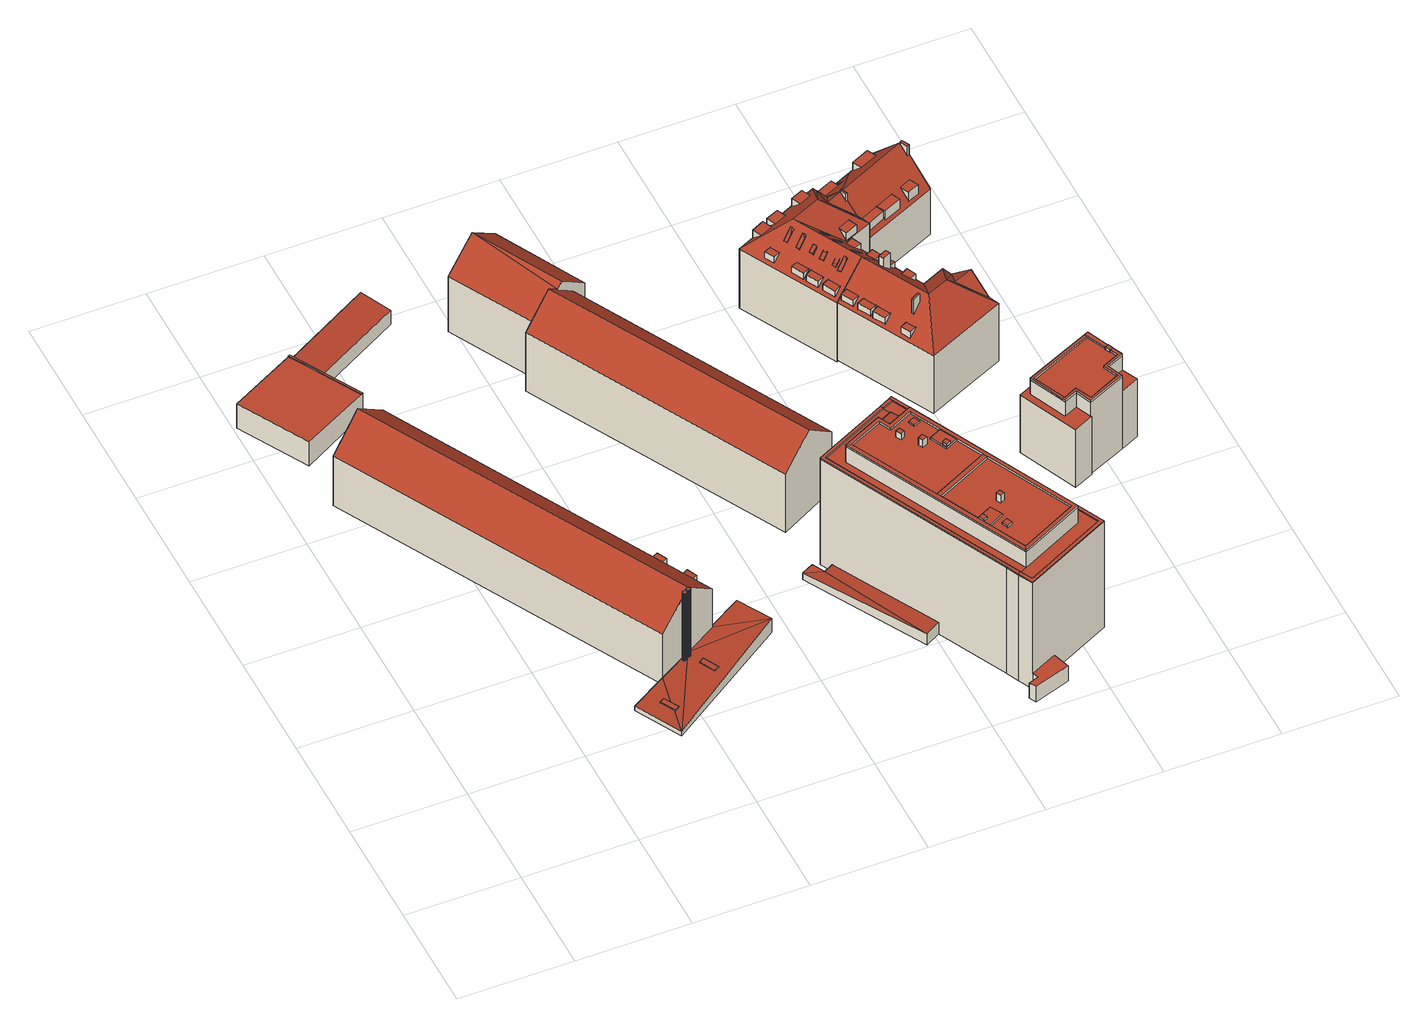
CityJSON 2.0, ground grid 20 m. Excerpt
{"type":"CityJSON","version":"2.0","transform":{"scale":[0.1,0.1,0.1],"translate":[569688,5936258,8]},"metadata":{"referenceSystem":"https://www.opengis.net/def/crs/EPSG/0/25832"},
"CityObjects":{
"building1":{"type":"Building","attributes":{"Grundfläche 2D":"194.020416","Grundhöhe NN":"8.939"},"children":["building1-1"],"geometry":[{"type":"Solid","lod":"3","boundaries":[[[[0,1,2]],[[3,4,5,6,1,0]],[[0,2,7,8]],[[3,0,8,9]],[[4,3,9,10]],[[6,5,4,10,11]],[[2,1,6,11,7]],[[10,9,8,7,11]]]],"semantics":{"surfaces":[{"type":"RoofSurface"},{"type":"WallSurface"},{"type":"GroundSurface"}],"values":[[0,0,1,1,1,1,1,2]]}}]},
"building1-1":{"type":"BuildingInstallation","parents":["building1"],"geometry":[{"type":"MultiSurface","lod":"3","boundaries":[[[12,13,14,15,16,17]],[[2,0,12,17]],[[5,15,14,13,12,0,18,19]],[[16,15,5,6]],[[1,2,17,16,6]]],"semantics":{"surfaces":[{"type":"RoofSurface"},{"type":"WallSurface"}],"values":[0,1,1,1,1]}}]},
"building2":{"type":"Building","attributes":{"Grundfläche 2D":"810.612142","Grundhöhe NN":"10.802"},"children":["building2-1","building2-2","building2-3","building2-4"],"geometry":[{"type":"Solid","lod":"3","boundaries":[[[[20,21,22,23]],[[24,25,26,23,22]],[[21,20,27,28]],[[24,22,21,28,29]],[[30,26,25,24,29,31]],[[27,20,23,26,30]],[[31,29,28,27,30]]]],"semantics":{"surfaces":[{"type":"RoofSurface"},{"type":"WallSurface"},{"type":"GroundSurface"}],"values":[[0,0,1,1,1,1,2]]}}]},
"building2-1":{"type":"BuildingInstallation","parents":["building2"],"geometry":[{"type":"MultiSurface","lod":"3","boundaries":[[[32,33,34,35]],[[36,37,35,34]],[[37,38,32,35]],[[38,39,33,32]],[[39,36,34,33]],[[39,38,37,36]]],"semantics":{"surfaces":[{"type":"RoofSurface"},{"type":"WallSurface"},{"type":"OuterCeilingSurface"}],"values":[0,1,1,1,1,2]}}]},
"building2-2":{"type":"BuildingInstallation","parents":["building2"],"geometry":[{"type":"MultiSurface","lod":"3","boundaries":[[[40,41,42,43]],[[43,42,44,45]],[[43,45,46,40]],[[41,40,46,47]],[[42,41,47,44]],[[47,46,45,44]]],"semantics":{"surfaces":[{"type":"RoofSurface"},{"type":"WallSurface"},{"type":"OuterCeilingSurface"}],"values":[0,1,1,1,1,2]}}]},
"building2-3":{"type":"BuildingInstallation","parents":["building2"],"geometry":[{"type":"MultiSurface","lod":"3","boundaries":[[[48,49,50,51]],[[52,53,51,50]],[[53,54,48,51]],[[54,55,49,48]],[[55,52,50,49]],[[55,54,53,52]]],"semantics":{"surfaces":[{"type":"RoofSurface"},{"type":"WallSurface"},{"type":"OuterCeilingSurface"}],"values":[0,1,1,1,1,2]}}]},
"building2-4":{"type":"BuildingInstallation","parents":["building2"],"geometry":[{"type":"MultiSurface","lod":"3","boundaries":[[[56,57,58,59]],[[60,61,59,58]],[[61,62,56,59]],[[62,63,57,56]],[[63,60,58,57]],[[63,62,61,60]]],"semantics":{"surfaces":[{"type":"RoofSurface"},{"type":"WallSurface"},{"type":"OuterCeilingSurface"}],"values":[0,1,1,1,1,2]}}]},
"building3":{"type":"Building","attributes":{"Grundfläche 2D":"205.048438","Grundhöhe NN":"10.797"},"children":["building3-1","building3-2","building3-3","building3-4"],"geometry":[{"type":"Solid","lod":"3","boundaries":[[[[64,65,66]],[[66,65,67,68]],[[69,70,71,72,73,64,74,75]],[[73,72,71,65,64]],[[69,75,76,71,70]],[[76,75,74,64,66,29,77]],[[71,76,77,78]],[[65,71,78,79]],[[67,65,79,80]],[[68,67,80,31]],[[66,68,31,29]],[[79,78,77,29,31,80]]]],"semantics":{"surfaces":[{"type":"RoofSurface"},{"type":"WallSurface"},{"type":"GroundSurface"}],"values":[[0,0,0,0,0,1,1,1,1,1,1,2]]}}]},
"building3-1":{"type":"BuildingInstallation","parents":["building3"],"geometry":[{"type":"MultiSurface","lod":"3","boundaries":[[[81,82,83,84]],[[85,82,81,86,70]],[[85,87,83,82]],[[88,84,83,87,69]],[[88,86,81,84]]],"semantics":{"surfaces":[{"type":"RoofSurface"},{"type":"WallSurface"}],"values":[0,1,1,1,1]}}]},
"building3-2":{"type":"BuildingInstallation","parents":["building3"],"geometry":[{"type":"MultiSurface","lod":"3","boundaries":[[[89,90,91,92,93,94,95,96,97,98,99,100,101,102,103,104,105,106,107,108,109,110,111,112]],[[89,112,113,114]],[[115,116,111,110]],[[116,113,112,111]],[[114,117,90,89]],[[117,118,91,90]],[[118,119,91]],[[119,120,92,91]],[[120,121,93,92]],[[94,93,121,122]],[[122,123,95,94]],[[123,124,96,95]],[[124,125,97,96]],[[126,98,97,125,127]],[[126,128,99,98]],[[128,129,100,99]],[[129,130,101,100]],[[102,101,130,131]],[[131,132,103,102]],[[132,133,104,103]],[[133,134,105,104]],[[134,135,106,105]],[[135,136,107,106]],[[137,108,107,136]],[[137,138,109,108]],[[138,115,110,109]]],"semantics":{"surfaces":[{"type":"RoofSurface"},{"type":"WallSurface"}],"values":[0,1,1,1,1,1,1,1,1,1,1,1,1,1,1,1,1,1,1,1,1,1,1,1,1,1]}}]},
"building3-3":{"type":"BuildingInstallation","parents":["building3"],"geometry":[{"type":"MultiSurface","lod":"3","boundaries":[[[139,140,141,142,143,144,145,146,147,148,149,150,151,152,153,154,155,156,157,158,159,160,161]],[[162,163,142]],[[163,164,143,142]],[[164,165,144,143]],[[165,166,145,144]],[[166,167,146,145]],[[147,146,167,72]],[[148,147,72,168]],[[168,169,149,148]],[[169,170,150,149]],[[170,171,151,150]],[[171,172,152,151]],[[172,173,153,152]],[[173,174,154,153]],[[174,175,155,154]],[[175,176,156,155]],[[176,177,157,156]],[[177,178,158,157]],[[178,179,159,158]],[[179,180,160,159]],[[180,181,161,160]],[[181,182,139,161]],[[182,73,140,139]],[[141,140,73,183]],[[183,162,142,141]]],"semantics":{"surfaces":[{"type":"RoofSurface"},{"type":"WallSurface"}],"values":[0,1,1,1,1,1,1,1,1,1,1,1,1,1,1,1,1,1,1,1,1,1,1,1,1]}}]},
"building3-4":{"type":"BuildingInstallation","parents":["building3"],"geometry":[{"type":"MultiSurface","lod":"3","boundaries":[[[184,185,186,187]],[[187,186,188,189]],[[184,187,189,190]],[[185,184,190,191]],[[186,185,191,188]]],"semantics":{"surfaces":[{"type":"RoofSurface"},{"type":"WallSurface"}],"values":[0,1,1,1,1]}}]},
"building4":{"type":"Building","attributes":{"Grundfläche 2D":"105.499277","Grundhöhe NN":"8.874"},"geometry":[{"type":"Solid","lod":"3","boundaries":[[[[192,193,194,195]],[[196,197,195,194]],[[197,198,192,195]],[[198,7,193,192]],[[7,196,194,193]],[[7,198,197,196]]]],"semantics":{"surfaces":[{"type":"RoofSurface"},{"type":"WallSurface"},{"type":"GroundSurface"}],"values":[[0,1,1,1,1,2]]}}]},
"building5":{"type":"Building","attributes":{"Grundfläche 2D":"6.162676","Grundhöhe NN":"10.841"},"geometry":[{"type":"Solid","lod":"3","boundaries":[[[[199,200,201,202]],[[203,204,202,201]],[[204,205,199,202]],[[205,206,200,199]],[[206,203,201,200]],[[206,205,204,203]]]],"semantics":{"surfaces":[{"type":"RoofSurface"},{"type":"WallSurface"},{"type":"GroundSurface"}],"values":[[0,1,1,1,1,2]]}}]},
"building6":{"type":"Building","attributes":{"Grundfläche 2D":"5.981311","Grundhöhe NN":"10.832"},"geometry":[{"type":"Solid","lod":"3","boundaries":[[[[207,208,209,210]],[[211,212,210,209]],[[212,213,207,210]],[[213,214,208,207]],[[214,211,209,208]],[[214,213,212,211]]]],"semantics":{"surfaces":[{"type":"RoofSurface"},{"type":"WallSurface"},{"type":"GroundSurface"}],"values":[[0,1,1,1,1,2]]}}]},
"building7":{"type":"Building","attributes":{"Grundfläche 2D":"796.759021","Grundhöhe NN":"9.226"},"geometry":[{"type":"Solid","lod":"3","boundaries":[[[[215,216,217,218,219]],[[220,221,222,223,216,215,224]],[[225,226,227,228,229]],[[230,231,223,229,232]],[[222,225,229,223]],[[219,218,233,234]],[[224,215,219,234,235]],[[220,224,235,236]],[[218,217,216,223,231,230,237,233]],[[232,229,228,238,239]],[[230,232,239,237]],[[227,226,225,222,221,220,236,240]],[[228,227,240,238]],[[234,233,237,239,238,240,236,235]]]],"semantics":{"surfaces":[{"type":"RoofSurface"},{"type":"WallSurface"},{"type":"GroundSurface"}],"values":[[0,0,0,0,0,1,1,1,1,1,1,1,1,2]]}}]},
"building8":{"type":"Building","attributes":{"Grundfläche 2D":"840.385494","Grundhöhe NN":"10.746"},"children":["building8-1","building8-2","building8-3","building8-4","building8-5","building8-6","building8-7","building8-8","building8-9","building8-10","building8-11","building8-12"],"geometry":[{"type":"MultiSurface","lod":"3","boundaries":[[[241,242,243,244,245,246,247,248]],[[249,250,251,252,253,254,255,244,243,256]],[[257,258,259,260,261,262,263,264,265,266,267,268,269,270]],[[267,271,272,273,274,260,259,268]],[[275,276,277,278,279,280,281,282,283]],[[276,284,280,279,285,286,287,288,289,277]],[[290,291,292,293,294,295,296,297,298,299,300,301,302,303]],[[304,305,306,307]],[[308,304,309]],[[305,304,308]],[[310,311,312,313,314,315]],[[279,278,245,244]],[[246,245,278,277]],[[289,316,248,247]],[[316,317,241,248]],[[242,241,317,318]],[[318,319,243,242]],[[320,288,252,251]],[[253,287,286,254]],[[255,254,286,285]],[[244,255,285,279]],[[319,321,256,243]],[[322,323,250,249,256,321]],[[323,320,251,250]],[[261,260,296,295]],[[294,262,261,295]],[[294,293,263,262]],[[291,290,264,263,293,292,324,325]],[[265,303,302,266]],[[267,266,302,301]],[[326,327,269,268]],[[327,328,270,269]],[[328,329,257,270]],[[329,330,258,257]],[[330,331,259,258]],[[332,333,271,267,301,300]],[[298,273,272,334,335,299]],[[274,297,296,260]],[[331,326,268,259]],[[316,289,336,337]],[[319,318,338,339]],[[306,340,341,317,316,337,342,307]],[[318,317,341,338]],[[289,288,320,343,336]],[[319,339,344,314,321]],[[345,346,323,322,321,314,313,347]],[[320,323,346,343]],[[304,307,342,348]],[[309,304,348,349]],[[308,309,349,350]],[[305,308,350,351]],[[306,305,351,340]],[[331,281,280,326]],[[326,280,284,327]],[[327,284,276,328]],[[283,352,329,328,276,275]],[[282,353,330,329,352,283]],[[330,353,282,281,331]],[[311,310,354,355]],[[312,311,355,356]],[[356,347,313,312]],[[315,314,344,357]],[[310,315,357,354]],[[342,337,336,343,346,345,347,356,355,354,357,344,339,338,341,340,351,350,349,348]]],"semantics":{"surfaces":[{"type":"RoofSurface"},{"type":"WallSurface"},{"type":"GroundSurface"}],"values":[0,0,0,0,0,0,0,0,0,0,0,1,1,1,1,1,1,1,1,1,1,1,1,1,1,1,1,1,1,1,1,1,1,1,1,1,1,1,1,1,1,1,1,1,1,1,1,1,1,1,1,1,1,1,1,1,1,1,1,1,1,1,1,2]}}]},
"building8-1":{"type":"BuildingInstallation","parents":["building8"],"geometry":[{"type":"MultiSurface","lod":"3","boundaries":[[[253,252,247,246]],[[277,287,253,246]],[[288,289,247,252]]],"semantics":{"surfaces":[{"type":"RoofSurface"},{"type":"WallSurface"}],"values":[0,1,1]}}]},
"building8-2":{"type":"BuildingInstallation","parents":["building8"],"geometry":[{"type":"MultiSurface","lod":"3","boundaries":[[[265,264,274,273]],[[298,303,265,273]],[[274,264,290,297]]],"semantics":{"surfaces":[{"type":"RoofSurface"},{"type":"WallSurface"}],"values":[0,1,1]}}]},
"building8-3":{"type":"BuildingInstallation","parents":["building8"],"geometry":[{"type":"MultiSurface","lod":"3","boundaries":[[[358,359,360,361]],[[362,363,361,360]],[[358,361,363,364]],[[364,365,359,358]],[[360,359,365,362]]],"semantics":{"surfaces":[{"type":"RoofSurface"},{"type":"WallSurface"}],"values":[0,1,1,1,1]}}]},
"building8-4":{"type":"BuildingInstallation","parents":["building8"],"geometry":[{"type":"MultiSurface","lod":"3","boundaries":[[[366,367,368,369]],[[369,368,370,371]],[[366,369,371,372]],[[367,366,372,373]],[[368,367,373,370]]],"semantics":{"surfaces":[{"type":"RoofSurface"},{"type":"WallSurface"}],"values":[0,1,1,1,1]}}]},
"building8-5":{"type":"BuildingInstallation","parents":["building8"],"geometry":[{"type":"MultiSurface","lod":"3","boundaries":[[[374,375,376,377]],[[376,272,271,377]],[[378,374,377,271,333]],[[375,374,378,379]],[[334,272,376,375,379]]],"semantics":{"surfaces":[{"type":"RoofSurface"},{"type":"WallSurface"}],"values":[0,1,1,1,1]}}]},
"building8-6":{"type":"BuildingInstallation","parents":["building8"],"geometry":[{"type":"MultiSurface","lod":"3","boundaries":[[[380,325,324,381],[382,383,384,385]],[[292,386,381,324]],[[387,380,381,386]],[[387,291,325,380]]],"semantics":{"surfaces":[{"type":"RoofSurface"},{"type":"WallSurface"}],"values":[0,1,1,1]}}]},
"building8-7":{"type":"BuildingInstallation","parents":["building8"],"geometry":[{"type":"MultiSurface","lod":"3","boundaries":[[[388,389,390,391]],[[391,390,392,393]],[[388,391,393,394]],[[389,388,394,395]],[[390,389,395,392]]],"semantics":{"surfaces":[{"type":"RoofSurface"},{"type":"WallSurface"}],"values":[0,1,1,1,1]}}]},
"building8-8":{"type":"BuildingInstallation","parents":["building8"],"geometry":[{"type":"MultiSurface","lod":"3","boundaries":[[[396,397,398,399]],[[399,398,400,401]],[[396,399,401,402]],[[397,396,402,403]],[[398,397,403,400]]],"semantics":{"surfaces":[{"type":"RoofSurface"},{"type":"WallSurface"}],"values":[0,1,1,1,1]}}]},
"building8-9":{"type":"BuildingInstallation","parents":["building8"],"geometry":[{"type":"MultiSurface","lod":"3","boundaries":[[[404,405,406,407]],[[407,406,408,409]],[[404,407,409,410]],[[410,411,405,404]],[[411,408,406,405]]],"semantics":{"surfaces":[{"type":"RoofSurface"},{"type":"WallSurface"}],"values":[0,1,1,1,1]}}]},
"building8-10":{"type":"BuildingInstallation","parents":["building8"],"geometry":[{"type":"MultiSurface","lod":"3","boundaries":[[[334,379,378,333,332,412,413,335]],[[412,332,300,414]],[[414,415,413,412]],[[299,335,413,415]]],"semantics":{"surfaces":[{"type":"RoofSurface"},{"type":"WallSurface"}],"values":[0,1,1,1]}}]},
"building8-11":{"type":"BuildingInstallation","parents":["building8"],"geometry":[{"type":"MultiSurface","lod":"3","boundaries":[[[416,417,418,419]],[[419,418,385,384]],[[416,419,384,383]],[[417,416,383,382]],[[418,417,382,385]]],"semantics":{"surfaces":[{"type":"RoofSurface"},{"type":"WallSurface"}],"values":[0,1,1,1,1]}}]},
"building8-12":{"type":"BuildingInstallation","parents":["building8"],"geometry":[{"type":"MultiSurface","lod":"3","boundaries":[[[420,421,353,352]],[[275,422,421,420]],[[422,282,353,421]],[[283,352,353,282]],[[352,283,275,420]]],"semantics":{"surfaces":[{"type":"RoofSurface"},{"type":"WallSurface"}],"values":[0,1,1,1,1]}}]},
"building9":{"type":"Building","attributes":{"Grundfläche 2D":"248.868903","Grundhöhe NN":"9.775"},"children":["building9-1","building9-2","building9-3","building9-4","building9-5","building9-6","building9-7","building9-8","building9-9","building9-10","building9-11","building9-12","building9-13","building9-14","building9-15","building9-16","building9-17","building9-18","building9-19","building9-20"],"geometry":[{"type":"Solid","lod":"3","boundaries":[[[[423,424,425]],[[426,425,424,427]],[[428,429,423]],[[423,429,424]],[[430,429,428,431,432]],[[433,429,434]],[[435,424,433]],[[424,429,433]],[[435,436,427,424]],[[436,437,438,427]],[[438,439,426,427]],[[429,430,432,440,434]],[[441,442,435,433,434,440,432,431,428,423,425,443,444]],[[442,445,446,447,448,449,436,435]],[[437,436,449,450]],[[439,438,437,450,451]],[[426,439,451,452]],[[453,454,455,456,443,425,426,452]],[[456,455,446,445]],[[454,453,448,447]],[[453,452,451,450,449,448]],[[444,443,456,445,442,441]],[[455,454,447,446]]]],"semantics":{"surfaces":[{"type":"RoofSurface"},{"type":"WallSurface"},{"type":"GroundSurface"},{"type":"OuterCeilingSurface"}],"values":[[0,0,0,0,0,0,0,0,0,0,0,0,1,1,1,1,1,1,1,1,2,2,3]]}}]},
"building9-1":{"type":"BuildingInstallation","parents":["building9"],"geometry":[{"type":"MultiSurface","lod":"3","boundaries":[[[457,458,459,460,461]],[[462,463,458,457]],[[459,464,465,461,460]],[[463,464,459,458]],[[465,462,457,461]]],"semantics":{"surfaces":[{"type":"RoofSurface"},{"type":"WallSurface"}],"values":[0,1,1,1,1]}}]},
"building9-2":{"type":"BuildingInstallation","parents":["building9"],"geometry":[{"type":"MultiSurface","lod":"3","boundaries":[[[466,467,468,469]],[[469,468,470,471]],[[466,469,471,472]],[[467,466,472,473]],[[468,467,473,470]]],"semantics":{"surfaces":[{"type":"RoofSurface"},{"type":"WallSurface"}],"values":[0,1,1,1,1]}}]},
"building9-3":{"type":"BuildingInstallation","parents":["building9"],"geometry":[{"type":"MultiSurface","lod":"3","boundaries":[[[474,475,476,477]],[[475,474,478,479]],[[476,475,479,480]],[[480,481,477,476]],[[474,477,481,478]]],"semantics":{"surfaces":[{"type":"RoofSurface"},{"type":"WallSurface"}],"values":[0,1,1,1,1]}}]},
"building9-4":{"type":"BuildingInstallation","parents":["building9"],"geometry":[{"type":"MultiSurface","lod":"3","boundaries":[[[482,483,484,485]],[[484,483,486]],[[482,485,487]],[[483,482,487,486]]],"semantics":{"surfaces":[{"type":"RoofSurface"},{"type":"WallSurface"}],"values":[0,1,1,1]}}]},
"building9-5":{"type":"BuildingInstallation","parents":["building9"],"geometry":[{"type":"MultiSurface","lod":"3","boundaries":[[[488,489,490,491]],[[489,488,492,493]],[[490,489,493]],[[488,491,492]]],"semantics":{"surfaces":[{"type":"RoofSurface"},{"type":"WallSurface"}],"values":[0,1,1,1]}}]},
"building9-6":{"type":"BuildingInstallation","parents":["building9"],"geometry":[{"type":"MultiSurface","lod":"3","boundaries":[[[494,495,496,497]],[[495,494,498,499]],[[496,495,499]],[[494,497,498]]],"semantics":{"surfaces":[{"type":"RoofSurface"},{"type":"WallSurface"}],"values":[0,1,1,1]}}]},
"building9-7":{"type":"BuildingInstallation","parents":["building9"],"geometry":[{"type":"MultiSurface","lod":"3","boundaries":[[[500,501,502,503]],[[503,502,504,505]],[[500,503,505,506]],[[501,500,506,507]],[[502,501,507,504]]],"semantics":{"surfaces":[{"type":"RoofSurface"},{"type":"WallSurface"}],"values":[0,1,1,1,1]}}]},
"building9-8":{"type":"BuildingInstallation","parents":["building9"],"geometry":[{"type":"MultiSurface","lod":"3","boundaries":[[[508,509,510,511]],[[510,509,512]],[[513,508,511]],[[509,508,513,512]]],"semantics":{"surfaces":[{"type":"RoofSurface"},{"type":"WallSurface"}],"values":[0,1,1,1]}}]},
"building9-9":{"type":"BuildingInstallation","parents":["building9"],"geometry":[{"type":"MultiSurface","lod":"3","boundaries":[[[514,515,516,517]],[[515,514,518,519]],[[517,516,520,521]],[[521,518,514,517]],[[516,515,519,520]]],"semantics":{"surfaces":[{"type":"RoofSurface"},{"type":"WallSurface"}],"values":[0,1,1,1,1]}}]},
"building9-10":{"type":"BuildingInstallation","parents":["building9"],"geometry":[{"type":"MultiSurface","lod":"3","boundaries":[[[522,523,524,525]],[[523,522,526,527]],[[524,523,527]],[[522,525,526]]],"semantics":{"surfaces":[{"type":"RoofSurface"},{"type":"WallSurface"}],"values":[0,1,1,1]}}]},
"building9-11":{"type":"BuildingInstallation","parents":["building9"],"geometry":[{"type":"MultiSurface","lod":"3","boundaries":[[[528,529,530,531]],[[530,529,532]],[[528,531,533]],[[529,528,533,532]]],"semantics":{"surfaces":[{"type":"RoofSurface"},{"type":"WallSurface"}],"values":[0,1,1,1]}}]},
"building9-12":{"type":"BuildingInstallation","parents":["building9"],"geometry":[{"type":"MultiSurface","lod":"3","boundaries":[[[534,535,536,537]],[[536,535,538]],[[534,537,539]],[[535,534,539,538]]],"semantics":{"surfaces":[{"type":"RoofSurface"},{"type":"WallSurface"}],"values":[0,1,1,1]}}]},
"building9-13":{"type":"BuildingInstallation","parents":["building9"],"geometry":[{"type":"MultiSurface","lod":"3","boundaries":[[[540,541,542,543,544]],[[440,545,544,543]],[[546,540,544,545,430]],[[546,431,541,540]],[[431,432,440,543,542,541]]],"semantics":{"surfaces":[{"type":"RoofSurface"},{"type":"WallSurface"}],"values":[0,1,1,1,1]}}]},
"building9-14":{"type":"BuildingInstallation","parents":["building9"],"geometry":[{"type":"MultiSurface","lod":"3","boundaries":[[[547,548,549,550]],[[550,549,551,552]],[[547,550,552,553]],[[548,547,553,554]],[[549,548,554,551]]],"semantics":{"surfaces":[{"type":"RoofSurface"},{"type":"WallSurface"}],"values":[0,1,1,1,1]}}]},
"building9-15":{"type":"BuildingInstallation","parents":["building9"],"geometry":[{"type":"MultiSurface","lod":"3","boundaries":[[[555,556,557,558]],[[558,557,559,560]],[[555,558,560,561]],[[556,555,561,562]],[[557,556,562,559]]],"semantics":{"surfaces":[{"type":"RoofSurface"},{"type":"WallSurface"}],"values":[0,1,1,1,1]}}]},
"building9-16":{"type":"BuildingInstallation","parents":["building9"],"geometry":[{"type":"MultiSurface","lod":"3","boundaries":[[[563,564,565,566]],[[567,565,564]],[[563,566,568]],[[564,563,568,567]]],"semantics":{"surfaces":[{"type":"RoofSurface"},{"type":"WallSurface"}],"values":[0,1,1,1]}}]},
"building9-17":{"type":"BuildingInstallation","parents":["building9"],"geometry":[{"type":"MultiSurface","lod":"3","boundaries":[[[569,570,571,572]],[[570,569,573,574]],[[571,570,574]],[[569,572,573]]],"semantics":{"surfaces":[{"type":"RoofSurface"},{"type":"WallSurface"}],"values":[0,1,1,1]}}]},
"building9-18":{"type":"BuildingInstallation","parents":["building9"],"geometry":[{"type":"MultiSurface","lod":"3","boundaries":[[[575,576,577,578]],[[578,577,579,580]],[[577,576,581,579]],[[575,578,580,582]],[[576,575,582,581]]],"semantics":{"surfaces":[{"type":"RoofSurface"},{"type":"WallSurface"}],"values":[0,1,1,1,1]}}]},
"building9-19":{"type":"BuildingInstallation","parents":["building9"],"geometry":[{"type":"MultiSurface","lod":"3","boundaries":[[[583,584,585,586,587]],[[588,589,583,587]],[[585,584,590,591]],[[591,592,588,587,586,585]],[[584,583,589,590]]],"semantics":{"surfaces":[{"type":"RoofSurface"},{"type":"WallSurface"}],"values":[0,1,1,1,1]}}]},
"building9-20":{"type":"BuildingInstallation","parents":["building9"],"geometry":[{"type":"MultiSurface","lod":"3","boundaries":[[[593,594,595,596]],[[594,593,597,598]],[[595,594,598]],[[597,593,596]]],"semantics":{"surfaces":[{"type":"RoofSurface"},{"type":"WallSurface"}],"values":[0,1,1,1]}}]},
"building10":{"type":"Building","attributes":{"Grundfläche 2D":"264.947332","Grundhöhe NN":"10.202"},"children":["building10-1","building10-2","building10-3","building10-4","building10-5","building10-6","building10-7","building10-8"],"geometry":[{"type":"Solid","lod":"3","boundaries":[[[[599,600,601,602]],[[603,599,602,604]],[[605,606,607,608,438,601,600]],[[438,609,610,601]],[[610,611,602,601]],[[612,602,611]],[[613,614,615,612]],[[612,615,602]],[[604,615,614]],[[602,615,604]],[[600,599,616,617]],[[607,606,605,600,617,618]],[[619,609,438,608,607,618,620]],[[610,609,619,621]],[[611,610,621,622]],[[623,624,616,599,603,604,614,613,612,611,622,625]],[[617,616,624,623,625,622,621,619,620,618]]]],"semantics":{"surfaces":[{"type":"RoofSurface"},{"type":"WallSurface"},{"type":"GroundSurface"}],"values":[[0,0,0,0,0,0,0,0,0,0,1,1,1,1,1,1,2]]}}]},
"building10-1":{"type":"BuildingInstallation","parents":["building10"],"geometry":[{"type":"MultiSurface","lod":"3","boundaries":[[[626,627,628,629]],[[627,626,630,631]],[[628,627,631]],[[626,629,630]]],"semantics":{"surfaces":[{"type":"RoofSurface"},{"type":"WallSurface"}],"values":[0,1,1,1]}}]},
"building10-2":{"type":"BuildingInstallation","parents":["building10"],"geometry":[{"type":"MultiSurface","lod":"3","boundaries":[[[632,633,634,635]],[[633,632,636,637]],[[637,634,633]],[[632,635,636]]],"semantics":{"surfaces":[{"type":"RoofSurface"},{"type":"WallSurface"}],"values":[0,1,1,1]}}]},
"building10-3":{"type":"BuildingInstallation","parents":["building10"],"geometry":[{"type":"MultiSurface","lod":"3","boundaries":[[[638,639,640,641]],[[639,638,642,643]],[[640,639,643]],[[638,641,642]]],"semantics":{"surfaces":[{"type":"RoofSurface"},{"type":"WallSurface"}],"values":[0,1,1,1]}}]},
"building10-4":{"type":"BuildingInstallation","parents":["building10"],"geometry":[{"type":"MultiSurface","lod":"3","boundaries":[[[644,645,646,647]],[[647,646,648,649]],[[644,647,649,650]],[[645,644,650,651]],[[646,645,651,648]]],"semantics":{"surfaces":[{"type":"RoofSurface"},{"type":"WallSurface"}],"values":[0,1,1,1,1]}}]},
"building10-5":{"type":"BuildingInstallation","parents":["building10"],"geometry":[{"type":"MultiSurface","lod":"3","boundaries":[[[652,653,654,655]],[[656,657,652,655]],[[658,653,652,657]],[[654,653,658,659]],[[655,654,659,660,656]]],"semantics":{"surfaces":[{"type":"RoofSurface"},{"type":"WallSurface"}],"values":[0,1,1,1,1]}}]},
"building10-6":{"type":"BuildingInstallation","parents":["building10"],"geometry":[{"type":"MultiSurface","lod":"3","boundaries":[[[661,662,663,664]],[[663,662,665]],[[666,661,664]],[[662,661,666,665]]],"semantics":{"surfaces":[{"type":"RoofSurface"},{"type":"WallSurface"}],"values":[0,1,1,1]}}]},
"building10-7":{"type":"BuildingInstallation","parents":["building10"],"geometry":[{"type":"MultiSurface","lod":"3","boundaries":[[[667,668,669,670]],[[669,668,671,672]],[[667,670,673]],[[671,668,667,673,674]]],"semantics":{"surfaces":[{"type":"RoofSurface"},{"type":"WallSurface"}],"values":[0,1,1,1]}}]},
"building10-8":{"type":"BuildingInstallation","parents":["building10"],"geometry":[{"type":"MultiSurface","lod":"3","boundaries":[[[675,676,677,678]],[[676,675,679,680]],[[677,676,680]],[[675,678,679]]],"semantics":{"surfaces":[{"type":"RoofSurface"},{"type":"WallSurface"}],"values":[0,1,1,1]}}]},
"building11":{"type":"Building","attributes":{"Grundfläche 2D":"164.947650","Grundhöhe NN":"11.085"},"children":["building11-1","building11-2"],"geometry":[{"type":"MultiSurface","lod":"3","boundaries":[[[681,682,683,684,685,686,687,688,689,690,691,692,693,694,695,696,697,698,699,700,701,702,703,704]],[[705,706,707,708,709,710,711,712,713,714,715,716,717,718,719]],[[720,721,722,723,724,725,726,727,728,729]],[[730,731,732,733]],[[734,709,689,688]],[[690,708,707,691]],[[695,694,719,718]],[[717,696,695,718]],[[715,698,697,696,717,716]],[[699,698,715,714]],[[713,700,699,714]],[[713,712,701,700]],[[711,735,703,702]],[[735,736,704,703]],[[737,681,704,736]],[[737,738,682,681]],[[739,683,682,738]],[[740,684,683,739]],[[686,685,684,740,741,742,743,744,734,688,687]],[[709,734,727,726,710]],[[724,735,711,710,726,725]],[[735,724,723,736]],[[736,723,722,737]],[[738,737,722,745,746,730]],[[738,730,733,739]],[[739,733,732,740]],[[744,743,742,741,740,732,747,748,749,750,751,752,727,734]],[[728,727,752,753]],[[729,728,753,754]],[[720,729,754,755]],[[721,720,755,756]],[[722,721,756,745]],[[731,730,746,757]],[[732,731,757,747]],[[756,755,754,753,752,751,750,749,748,747,757,746,745]]],"semantics":{"surfaces":[{"type":"RoofSurface"},{"type":"WallSurface"},{"type":"GroundSurface"}],"values":[0,0,0,0,1,1,1,1,1,1,1,1,1,1,1,1,1,1,1,1,1,1,1,1,1,1,1,1,1,1,1,1,1,1,2]}}]},
"building11-1":{"type":"BuildingInstallation","parents":["building11"],"geometry":[{"type":"MultiSurface","lod":"3","boundaries":[[[690,689,758,702,701,759]],[[709,710,758,689]],[[710,711,702,758]],[[759,701,712,760]],[[690,759,760,708]]],"semantics":{"surfaces":[{"type":"RoofSurface"},{"type":"WallSurface"}],"values":[0,1,1,1,1]}}]},
"building11-2":{"type":"BuildingInstallation","parents":["building11"],"geometry":[{"type":"MultiSurface","lod":"3","boundaries":[[[761,762,763,764,765,766]],[[692,691,707,767,764,763,762]],[[765,764,767,768]],[[719,694,693,761,766,765,768]],[[693,692,762,761]]],"semantics":{"surfaces":[{"type":"RoofSurface"},{"type":"WallSurface"}],"values":[0,1,1,1,1]}}]},
"building12":{"type":"Building","attributes":{"Grundfläche 2D":"167.506138","Grundhöhe NN":"9.817"},"children":["building12-1","building12-2","building12-3","building12-4","building12-5","building12-6","building12-7"],"geometry":[{"type":"Solid","lod":"3","boundaries":[[[[769,770,771,772,773,774,775,432,776]],[[777,775,774]],[[777,778,779,780,432,775]],[[440,432,780]],[[781,440,780,782]],[[771,770,769,783,784]],[[785,786,787,788,779,778,777,774,773,772,771,784,789]],[[782,780,779,788,442]],[[769,776,432,440,781,782,442,441,444,443,783]],[[785,789,784,783,443,444,441,442,788,787,786]]]],"semantics":{"surfaces":[{"type":"RoofSurface"},{"type":"WallSurface"},{"type":"GroundSurface"}],"values":[[0,0,0,0,0,1,1,1,1,2]]}}]},
"building12-1":{"type":"BuildingInstallation","parents":["building12"],"geometry":[{"type":"MultiSurface","lod":"3","boundaries":[[[790,791,792,793]],[[792,791,773,774]],[[793,792,774,794]],[[790,793,794,795]],[[791,790,795,773]]],"semantics":{"surfaces":[{"type":"RoofSurface"},{"type":"WallSurface"}],"values":[0,1,1,1,1]}}]},
"building12-2":{"type":"BuildingInstallation","parents":["building12"],"geometry":[{"type":"MultiSurface","lod":"3","boundaries":[[[796,797,798,799]],[[797,796,800,801]],[[798,797,801]],[[796,799,800]]],"semantics":{"surfaces":[{"type":"RoofSurface"},{"type":"WallSurface"}],"values":[0,1,1,1]}}]},
"building12-3":{"type":"BuildingInstallation","parents":["building12"],"geometry":[{"type":"MultiSurface","lod":"3","boundaries":[[[802,803,804,805]],[[803,806,804]],[[805,807,802]],[[803,802,807,806]]],"semantics":{"surfaces":[{"type":"RoofSurface"},{"type":"WallSurface"}],"values":[0,1,1,1]}}]},
"building12-4":{"type":"BuildingInstallation","parents":["building12"],"geometry":[{"type":"MultiSurface","lod":"3","boundaries":[[[808,809,810,811]],[[809,808,812,813]],[[809,813,810]],[[811,812,808]]],"semantics":{"surfaces":[{"type":"RoofSurface"},{"type":"WallSurface"}],"values":[0,1,1,1]}}]},
"building12-5":{"type":"BuildingInstallation","parents":["building12"],"geometry":[{"type":"MultiSurface","lod":"3","boundaries":[[[814,815,816,817]],[[817,816,818,819]],[[814,817,819,820]],[[816,815,821,818]],[[815,814,820,821]]],"semantics":{"surfaces":[{"type":"RoofSurface"},{"type":"WallSurface"}],"values":[0,1,1,1,1]}}]},
"building12-6":{"type":"BuildingInstallation","parents":["building12"],"geometry":[{"type":"MultiSurface","lod":"3","boundaries":[[[822,823,824,825,826]],[[826,825,827]],[[828,829,824,823,822]],[[825,824,829,827]]],"semantics":{"surfaces":[{"type":"RoofSurface"},{"type":"WallSurface"}],"values":[0,1,1,1]}}]},
"building12-7":{"type":"BuildingInstallation","parents":["building12"],"geometry":[{"type":"MultiSurface","lod":"3","boundaries":[[[830,831,832,833,834,835]],[[836,837,838,839,833,832,831,830]],[[833,839,834]],[[836,830,835]]],"semantics":{"surfaces":[{"type":"RoofSurface"},{"type":"WallSurface"}],"values":[0,1,1,1]}}]}
},
"vertices":[
[124,1142,55],[154,1093,55],[127,1143,55],[6,1076,61],[74,954,61],[192,1020,55],[195,1021,55],[127,1143,9],[124,1142,9],[6,1076,9],[74,954,9],[195,1021,9],
[124,1142,57],[152,1093,57],[152,1092,57],[192,1020,57],[195,1021,57],[127,1143,57],[152,1093,55],[152,1092,55],
[64,842,137],[366,276,137],[422,305,191],[119,872,191],[477,335,137],[476,337,137],[175,902,137],[64,842,28],[366,276,28],[477,335,28],[175,902,28],[476,337,28],
[381,545,58],[367,573,58],[354,566,58],[369,538,58],[354,566,56],[369,538,56],[381,545,56],[367,573,56],
[248,796,58],[233,824,58],[220,818,58],[235,789,58],[220,818,56],[235,789,56],[248,796,56],[233,824,56],
[446,425,58],[431,454,58],[418,447,58],[433,419,58],[418,447,56],[433,419,56],[446,425,56],[431,454,56],
[311,676,58],[296,704,58],[284,698,58],[299,670,58],[284,698,56],[299,670,56],[311,676,56],[296,704,56],
[422,305,49],[566,310,59],[477,335,54],[533,368,59],[476,337,54],[356,222,41],[354,206,40],[346,162,38],[417,297,48],[420,302,49],[415,302,48],[366,276,43],[303,242,38],[303,242,28],[346,162,28],[566,310,28],[533,368,28],
[341,230,42],[355,204,42],[363,209,42],[349,235,42],[355,204,40],[341,230,40],[363,209,41],[349,235,41],
[410,298,194],[409,297,194],[408,296,194],[408,295,194],[408,294,194],[408,293,194],[408,292,194],[409,292,194],[409,291,194],[410,291,194],[411,291,194],[412,291,194],[413,291,194],[414,291,194],[414,292,194],[415,292,194],[415,293,194],[415,294,194],[415,295,194],[415,296,194],[414,297,194],[413,298,194],[412,298,194],[411,298,194],[411,298,48],[410,298,48],[413,298,48],[412,298,48],[409,297,48],[408,296,48],[408,296,47],[408,295,47],[408,294,47],[408,293,47],[408,292,47],[409,292,47],[409,291,47],[410,291,48],[410,291,47],[411,291,48],[412,291,48],[413,291,48],[414,291,48],[414,292,48],[415,292,48],[415,293,48],[415,294,48],[415,295,48],[415,296,48],[414,297,48],
[421,302,194],[420,302,194],[419,302,194],[418,302,194],[417,301,194],[416,300,194],[416,299,194],[416,298,194],[417,297,194],[417,296,194],[418,296,194],[419,295,194],[420,295,194],[421,296,194],[422,296,194],[422,297,194],[423,297,194],[423,298,194],[423,299,194],[423,300,194],[423,301,194],[422,301,194],[422,302,194],[418,302,49],[418,302,48],[417,301,48],[416,300,48],[416,299,48],[416,298,48],[417,296,48],[418,296,48],[419,295,48],[420,295,48],[421,296,48],[422,296,49],[422,297,49],[423,297,49],[423,298,49],[423,299,49],[423,300,49],[423,301,49],[422,301,49],[422,302,49],[421,302,49],[419,302,49],
[451,255,51],[437,282,51],[429,277,50],[443,251,50],[429,277,48],[443,251,48],[451,255,49],[437,282,49],
[288,1233,45],[127,1143,45],[154,1093,40],[316,1183,40],[154,1093,9],[316,1183,9],[288,1233,9],
[480,512,41],[471,529,41],[443,515,41],[452,497,41],[443,515,28],[452,497,28],[480,512,28],[471,529,28],
[507,459,41],[498,476,42],[471,461,42],[480,444,41],[471,461,28],[480,444,28],[507,459,28],[498,476,28],
[735,542,189],[496,989,189],[471,976,164],[445,962,139],[683,514,139],[549,1015,139],[524,1002,163],[515,997,172],[514,999,172],[786,569,139],[524,1002,182],[549,1015,158],[576,1030,132],[494,1184,133],[442,1156,182],[471,976,133],[496,989,156],[389,1129,133],[445,962,12],[683,514,12],[786,569,12],[549,1015,12],[471,976,12],[494,1184,12],[389,1129,12],[576,1030,12],
[860,80,260],[860,79,260],[870,58,260],[875,61,260],[704,412,260],[830,474,260],[827,479,260],[696,415,260],[1034,106,260],[1039,108,260],[852,492,260],[847,489,260],[850,483,260],[1031,112,260],[886,40,260],[883,32,260],[810,405,296],[800,426,296],[729,392,296],[738,389,296],[797,417,296],[807,396,296],[850,417,296],[914,286,296],[918,278,296],[992,126,296],[891,76,296],[888,67,296],[1001,123,296],[853,426,296],[854,152,296],[850,160,296],[817,229,296],[813,236,296],[837,418,258],[853,426,258],[830,474,258],[704,412,258],[875,61,258],[888,67,258],[729,392,258],[800,426,258],[810,405,258],[1001,123,258],[886,40,258],[1031,112,258],[850,483,258],[847,489,258],[827,479,258],[914,286,292],[891,333,292],[876,363,292],[850,417,292],[807,396,292],[797,417,292],[738,389,292],[813,236,292],[817,229,292],[849,163,292],[860,141,292],[891,76,292],[992,126,292],[918,278,292],[690,384,42],[774,186,52],[800,201,52],[707,393,42],[658,396,42],[679,406,42],[870,16,60],[876,4,60],[940,25,60],[930,55,60],[883,32,60],[888,22,60],[696,415,258],[860,80,258],[860,79,258],[870,58,258],[852,492,258],[883,32,258],[1034,106,258],[1039,108,258],[876,363,295],[891,333,295],[888,67,292],[1001,123,292],[853,426,292],[810,405,292],[800,426,292],[729,392,292],[860,141,295],[854,152,295],[850,160,295],[849,163,295],[827,479,27],[696,415,27],[860,79,27],[870,58,27],[800,201,27],[860,80,27],[707,393,27],[852,492,27],[883,32,27],[1034,106,27],[1039,108,27],[930,55,27],[690,384,27],[679,406,27],[658,396,27],[774,186,27],[810,405,287],[800,426,284],[870,16,27],[876,4,27],[940,25,27],[888,22,27],
[884,127,296],[894,132,296],[889,143,296],[879,138,296],[889,143,292],[879,138,292],[884,127,292],[894,132,292],
[844,388,295],[855,393,295],[850,404,295],[839,399,295],[850,404,292],[839,399,292],[844,388,292],[855,393,292],
[862,156,300],[858,164,300],[850,160,300],[854,152,300],[862,156,295],[858,164,295],
[869,323,295],[855,353,295],[878,329,295],[870,325,295],[867,333,295],[874,337,295],[855,353,292],[869,323,292],
[837,341,308],[846,345,308],[841,353,308],[833,349,308],[841,353,292],[833,349,292],[837,341,292],[846,345,292],
[896,181,308],[904,185,308],[900,193,308],[892,189,308],[900,193,292],[892,189,292],[896,181,292],[904,185,292],
[813,370,305],[820,374,305],[816,383,305],[808,379,305],[816,383,292],[808,379,292],[813,370,292],[820,374,292],
[888,155,295],[877,177,295],[888,155,292],[877,177,292],
[870,325,300],[878,329,300],[874,337,300],[867,333,300],
[837,418,287],[827,439,284],[827,439,258],
[1022,957,147],[949,981,204],[1024,952,147],[976,931,147],[897,958,204],[1013,976,147],[970,990,181],[997,1003,181],[1005,993,168],[1000,1004,181],[979,1052,147],[988,1032,147],[976,1058,147],[818,985,147],[907,815,147],[959,839,204],[1011,863,147],[1000,1005,180],[1000,1005,18],[976,1058,18],[1024,952,18],[1000,1004,18],[965,1052,18],[965,1052,52],[936,1039,52],[936,1039,18],[818,985,18],[907,815,18],[1011,863,18],[976,931,18],[984,934,18],[984,934,52],[1012,947,52],[1012,947,18],
[933,861,191],[929,868,191],[920,863,181],[922,858,181],[923,856,181],[933,861,190],[929,868,190],[920,863,180],[923,856,180],
[940,893,197],[956,902,179],[953,908,179],[937,900,197],[953,908,178],[937,900,196],[940,893,196],[956,902,178],
[923,851,179],[927,845,179],[942,853,196],[939,859,196],[923,851,178],[927,845,178],[942,853,195],[939,859,195],
[868,1007,166],[846,996,166],[853,980,166],[875,990,166],[846,996,149],[868,1007,149],
[868,900,165],[879,878,165],[891,885,165],[880,906,165],[868,900,152],[879,878,152],
[843,946,165],[852,930,165],[864,936,165],[856,952,165],[843,946,152],[852,930,152],
[921,882,191],[918,889,191],[908,884,181],[912,877,181],[908,884,180],[912,877,180],[921,882,190],[918,889,190],
[986,902,165],[978,918,165],[966,911,165],[974,896,165],[978,918,151],[986,902,152],
[957,861,197],[973,869,179],[970,875,179],[954,867,197],[957,861,196],[973,869,178],[970,875,178],[954,867,196],
[881,874,165],[892,853,165],[904,859,165],[893,881,165],[881,874,152],[892,853,152],
[898,1020,166],[876,1010,166],[883,994,166],[905,1004,166],[876,1010,149],[898,1020,149],
[951,1044,166],[929,1034,166],[936,1018,166],[958,1028,166],[929,1034,149],[951,1044,149],
[1002,992,184],[1005,993,184],[1000,1004,184],[1000,1005,184],[997,1003,184],[997,1003,180],[1002,992,168],
[894,946,196],[890,952,196],[875,944,179],[878,938,179],[875,944,178],[878,938,178],[894,946,195],[890,952,195],
[912,900,191],[908,907,191],[899,903,181],[903,895,181],[899,903,180],[903,895,180],[912,900,190],[908,907,190],
[1005,866,165],[997,882,165],[984,876,165],[992,860,165],[997,882,152],[1005,866,151],
[975,932,165],[997,941,165],[990,957,165],[969,947,165],[975,932,149],[997,941,149],
[933,918,192],[943,923,181],[938,932,181],[928,927,192],[938,932,180],[928,927,191],[943,923,180],[933,918,191],
[901,931,196],[886,923,179],[889,916,179],[890,917,180],[905,925,196],[905,925,195],[901,931,195],[886,923,178],[889,916,178],[890,917,179],
[896,845,165],[907,823,165],[920,830,165],[909,851,165],[896,845,152],[907,823,152],
[1086,815,148],[1045,796,148],[1020,722,204],[1058,739,204],[1086,814,148],[1093,798,148],[1040,807,148],[1014,860,148],[1012,863,148],[1011,863,148],[907,815,148],[994,647,148],[1133,710,148],[1125,728,148],[1110,762,184],[1109,762,185],[1076,747,185],[1086,815,22],[1045,796,22],[1012,863,22],[907,815,22],[1011,863,22],[994,647,22],[1133,710,22],[1109,762,22],[1086,814,22],[1110,762,22],
[967,709,166],[975,693,166],[988,699,166],[979,715,166],[967,709,152],[975,693,152],
[913,813,166],[924,792,166],[936,798,166],[925,819,166],[913,813,152],[924,792,152],
[941,758,166],[953,737,166],[965,743,166],[954,765,166],[941,758,152],[953,737,152],
[1006,724,208],[1004,728,208],[990,720,208],[992,716,208],[990,720,177],[992,716,177],[1006,724,192],[1004,728,192],
[987,817,209],[1001,824,209],[997,832,209],[982,825,209],[982,825,190],[987,817,190],[1001,824,174],[997,832,175],[988,828,184],
[1017,842,166],[1009,857,166],[997,851,166],[1005,836,166],[1009,857,153],[1017,842,153],
[1036,805,166],[1028,821,166],[1016,814,166],[1024,799,166],[1028,821,153],[1018,816,163],[1036,805,152],[1033,810,152],
[928,784,166],[940,762,166],[952,768,166],[941,790,166],[928,784,152],[940,762,152],
[1157,418,192],[1224,448,192],[1212,476,192],[1243,490,192],[1242,494,192],[1233,513,192],[1232,516,192],[1214,556,192],[1208,553,192],[1210,549,192],[1226,514,192],[1231,516,192],[1235,507,192],[1230,505,192],[1236,492,192],[1206,478,192],[1208,474,192],[1218,451,192],[1160,424,192],[1147,452,192],[1123,441,192],[1119,439,192],[1121,435,192],[1145,446,192],[1235,507,188],[1231,516,188],[1226,514,188],[1210,549,188],[1208,553,188],[1092,501,188],[1119,439,188],[1123,441,188],[1147,452,188],[1160,424,188],[1218,451,188],[1208,474,188],[1206,478,188],[1236,492,188],[1230,505,188],[1124,401,157],[1158,417,157],[1157,418,157],[1145,446,157],[1121,435,157],[1119,439,157],[1092,501,157],[1214,556,157],[1209,566,157],[1077,506,157],[1224,448,157],[1256,463,157],[1243,490,157],[1212,476,157],[1214,556,188],[1121,435,188],[1145,446,188],[1157,418,188],[1224,448,188],[1212,476,188],[1243,490,188],[1242,494,188],[1233,513,188],[1232,516,188],[1216,552,188],[1157,418,31],[1224,448,31],[1243,490,31],[1242,494,31],[1233,513,31],[1232,516,31],[1216,552,31],[1214,556,31],[1209,566,31],[1077,506,31],[1124,401,31],[1158,417,31],[1256,463,31],
[1092,501,192],[1097,498,192],[1097,498,188],
[1235,507,194],[1231,516,194],[1226,514,194],[1225,513,194],[1229,505,194],[1230,505,194],[1225,513,188],[1229,505,188],
[1025,951,116],[1112,990,116],[1153,1009,116],[1153,1010,117],[1135,1049,164],[1129,1062,180],[1124,1061,181],[1024,952,118],[1129,1063,181],[1105,1116,118],[1104,1117,116],[1056,1095,116],[976,1058,117],[976,1058,116],[1025,951,18],[1153,1009,18],[1129,1062,18],[1129,1063,18],[1105,1116,18],[1104,1117,18],[1153,1010,18],
[1131,1047,185],[1135,1049,185],[1129,1062,185],[1125,1060,185],[1125,1060,180],[1131,1047,164],
[1026,958,141],[1057,973,141],[1051,987,141],[1019,973,141],[1026,958,124],[1057,973,124],
[1089,1104,141],[1058,1090,141],[1065,1074,141],[1097,1088,141],[1058,1090,123],[1089,1104,123],
[1060,972,141],[1091,986,141],[1084,1002,141],[1052,988,141],[1060,972,121],[1091,986,121],
[1029,1061,138],[1025,1070,128],[1017,1066,128],[1021,1058,138],[1017,1066,127],[1021,1058,137],[1029,1061,137],[1025,1070,127],
[1017,1053,141],[1012,1064,141],[1011,1067,141],[983,1054,141],[989,1040,141],[983,1054,124],[1012,1064,127],[1011,1067,124],
[1110,994,141],[1113,996,141],[1114,997,141],[1130,1003,141],[1122,1020,141],[1102,1011,141],[1110,994,121],[1113,996,121],[1114,997,121],[1130,1003,121]
]}
